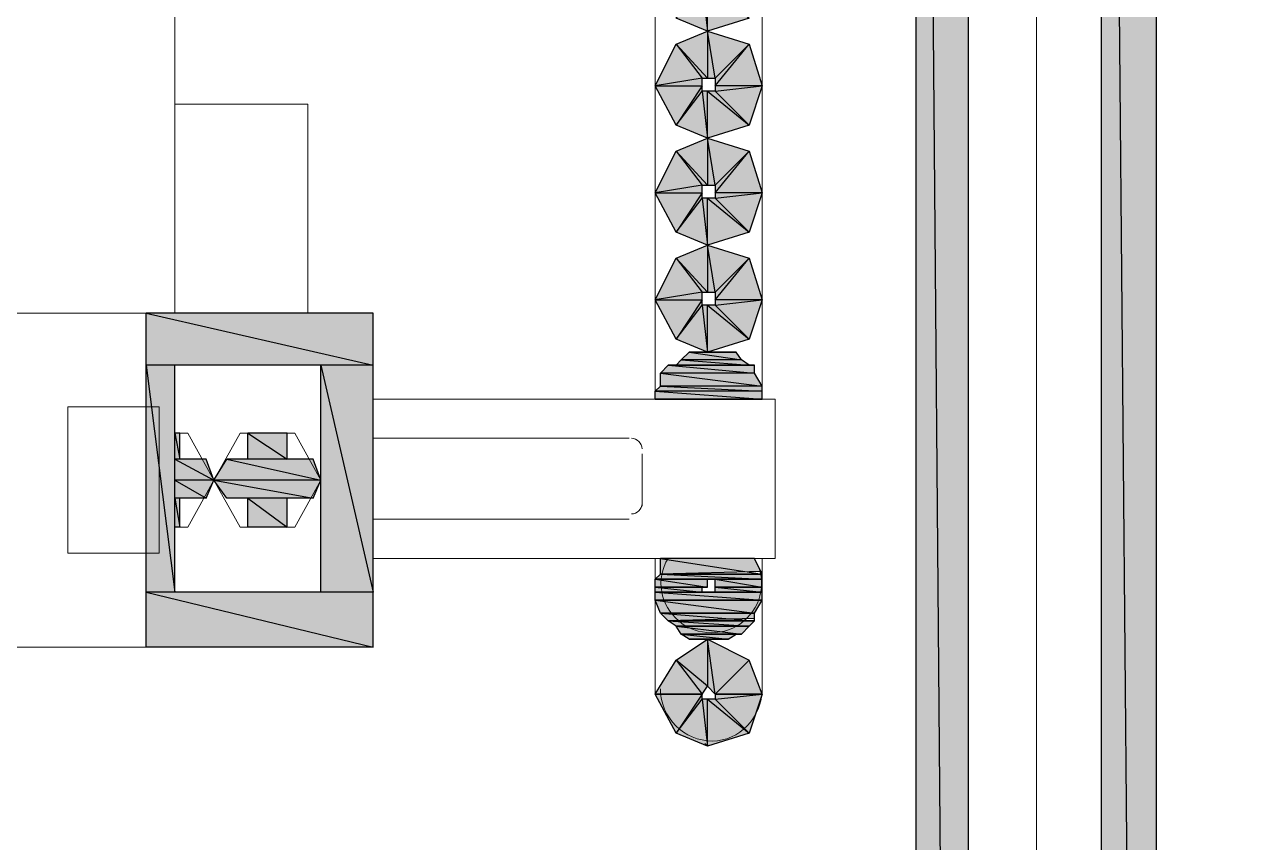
# Model space of a CAD drawing. Header units: millimetres. Extents: x 40 to 176, y -32 to 59.
# Drawn here: x 103.96 to 104.618, y 3.208 to 3.646 of the extents above; entities that cross this region are included whole.
import ezdxf

# ---------------------------------------------------------------- set-up
doc = ezdxf.new("R2010")
doc.units = ezdxf.units.MM
doc.layers.add('15 - Quadro de medição', color=6, linetype='Continuous')

msp = doc.modelspace()

# ---------------------------------------------------------------- hatches: boundary and pattern name
at = {"layer": '15 - Quadro de medição', "true_color": 0x000007}
h = msp.add_hatch(color=7, dxfattribs=at)
h.paths.add_polyline_path([(104.46493, 4.72901), (104.43699, 4.72901), (104.46493, 1.38517)])
h.paths.add_polyline_path([(104.43699, 4.72901), (104.46493, 1.38517), (104.43699, 1.38517)])
h = msp.add_hatch(color=7, dxfattribs=at)
h.paths.add_polyline_path([(104.56549, 4.72901), (104.53616, 4.72901), (104.56549, 1.38517)])
h.paths.add_polyline_path([(104.53616, 4.72901), (104.56549, 1.38517), (104.53616, 1.38517)])
h = msp.add_hatch(color=7, dxfattribs=at)
h.paths.add_polyline_path([(104.3476, 3.64932), (104.32944, 3.66748), (104.35458, 3.67027)])
h.paths.add_polyline_path([(104.32944, 3.66748), (104.35458, 3.67027), (104.32944, 3.67027)])
h.paths.add_polyline_path([(104.35458, 3.67027), (104.32944, 3.67027), (104.3476, 3.69262)])
h.paths.add_polyline_path([(104.32944, 3.67027), (104.3476, 3.69262), (104.32944, 3.67446)])
h.paths.add_polyline_path([(104.3476, 3.69262), (104.32944, 3.67446), (104.32525, 3.6996)])
h.paths.add_polyline_path([(104.32944, 3.67446), (104.32525, 3.6996), (104.32525, 3.67446)])
h.paths.add_polyline_path([(104.32525, 3.6996), (104.32525, 3.67446), (104.30849, 3.69262)])
h.paths.add_polyline_path([(104.32525, 3.67446), (104.30849, 3.69262), (104.32246, 3.67446)])
h.paths.add_polyline_path([(104.30849, 3.69262), (104.32246, 3.67446), (104.29731, 3.67027)])
h.paths.add_polyline_path([(104.32246, 3.67446), (104.29731, 3.67027), (104.32246, 3.67027)])
h.paths.add_polyline_path([(104.29731, 3.67027), (104.32246, 3.67027), (104.30849, 3.64932)])
h.paths.add_polyline_path([(104.32246, 3.67027), (104.30849, 3.64932), (104.32246, 3.66748)])
h.paths.add_polyline_path([(104.30849, 3.64932), (104.32246, 3.66748), (104.32525, 3.64233)])
h.paths.add_polyline_path([(104.32246, 3.66748), (104.32525, 3.64233), (104.32525, 3.66748)])
h.paths.add_polyline_path([(104.32525, 3.64233), (104.32525, 3.66748), (104.3476, 3.64932)])
h.paths.add_polyline_path([(104.32525, 3.66748), (104.3476, 3.64932), (104.32944, 3.66748)])
h = msp.add_hatch(color=7, dxfattribs=at)
h.paths.add_polyline_path([(104.3476, 3.59205), (104.32944, 3.61021), (104.35458, 3.613)])
h.paths.add_polyline_path([(104.32944, 3.61021), (104.35458, 3.613), (104.32944, 3.613)])
h.paths.add_polyline_path([(104.35458, 3.613), (104.32944, 3.613), (104.3476, 3.63535)])
h.paths.add_polyline_path([(104.32944, 3.613), (104.3476, 3.63535), (104.32944, 3.61719)])
h.paths.add_polyline_path([(104.3476, 3.63535), (104.32944, 3.61719), (104.32525, 3.64233)])
h.paths.add_polyline_path([(104.32944, 3.61719), (104.32525, 3.64233), (104.32525, 3.61719)])
h.paths.add_polyline_path([(104.32525, 3.64233), (104.32525, 3.61719), (104.30849, 3.63535)])
h.paths.add_polyline_path([(104.32525, 3.61719), (104.30849, 3.63535), (104.32246, 3.61719)])
h.paths.add_polyline_path([(104.30849, 3.63535), (104.32246, 3.61719), (104.29731, 3.613)])
h.paths.add_polyline_path([(104.32246, 3.61719), (104.29731, 3.613), (104.32246, 3.613)])
h.paths.add_polyline_path([(104.29731, 3.613), (104.32246, 3.613), (104.30849, 3.59205)])
h.paths.add_polyline_path([(104.32246, 3.613), (104.30849, 3.59205), (104.32246, 3.61021)])
h.paths.add_polyline_path([(104.30849, 3.59205), (104.32246, 3.61021), (104.32525, 3.58507)])
h.paths.add_polyline_path([(104.32246, 3.61021), (104.32525, 3.58507), (104.32525, 3.61021)])
h.paths.add_polyline_path([(104.32525, 3.58507), (104.32525, 3.61021), (104.3476, 3.59205)])
h.paths.add_polyline_path([(104.32525, 3.61021), (104.3476, 3.59205), (104.32944, 3.61021)])
h = msp.add_hatch(color=7, dxfattribs=at)
h.paths.add_polyline_path([(104.3476, 3.53478), (104.32944, 3.55294), (104.35458, 3.55574)])
h.paths.add_polyline_path([(104.32944, 3.55294), (104.35458, 3.55574), (104.32944, 3.55574)])
h.paths.add_polyline_path([(104.35458, 3.55574), (104.32944, 3.55574), (104.3476, 3.57808)])
h.paths.add_polyline_path([(104.32944, 3.55574), (104.3476, 3.57808), (104.32944, 3.55993)])
h.paths.add_polyline_path([(104.3476, 3.57808), (104.32944, 3.55993), (104.32525, 3.58507)])
h.paths.add_polyline_path([(104.32944, 3.55993), (104.32525, 3.58507), (104.32525, 3.55993)])
h.paths.add_polyline_path([(104.32525, 3.58507), (104.32525, 3.55993), (104.30849, 3.57808)])
h.paths.add_polyline_path([(104.32525, 3.55993), (104.30849, 3.57808), (104.32246, 3.55993)])
h.paths.add_polyline_path([(104.30849, 3.57808), (104.32246, 3.55993), (104.29731, 3.55574)])
h.paths.add_polyline_path([(104.32246, 3.55993), (104.29731, 3.55574), (104.32246, 3.55574)])
h.paths.add_polyline_path([(104.29731, 3.55574), (104.32246, 3.55574), (104.30849, 3.53478)])
h.paths.add_polyline_path([(104.32246, 3.55574), (104.30849, 3.53478), (104.32246, 3.55294)])
h.paths.add_polyline_path([(104.30849, 3.53478), (104.32246, 3.55294), (104.32525, 3.5278)])
h.paths.add_polyline_path([(104.32246, 3.55294), (104.32525, 3.5278), (104.32525, 3.55294)])
h.paths.add_polyline_path([(104.32525, 3.5278), (104.32525, 3.55294), (104.3476, 3.53478)])
h.paths.add_polyline_path([(104.32525, 3.55294), (104.3476, 3.53478), (104.32944, 3.55294)])
h = msp.add_hatch(color=7, dxfattribs=at)
h.paths.add_polyline_path([(104.3476, 3.47752), (104.32944, 3.49567), (104.35458, 3.49847)])
h.paths.add_polyline_path([(104.32944, 3.49567), (104.35458, 3.49847), (104.32944, 3.49847)])
h.paths.add_polyline_path([(104.35458, 3.49847), (104.32944, 3.49847), (104.3476, 3.52082)])
h.paths.add_polyline_path([(104.32944, 3.49847), (104.3476, 3.52082), (104.32944, 3.50266)])
h.paths.add_polyline_path([(104.3476, 3.52082), (104.32944, 3.50266), (104.32525, 3.5278)])
h.paths.add_polyline_path([(104.32944, 3.50266), (104.32525, 3.5278), (104.32525, 3.50266)])
h.paths.add_polyline_path([(104.32525, 3.5278), (104.32525, 3.50266), (104.30849, 3.52082)])
h.paths.add_polyline_path([(104.32525, 3.50266), (104.30849, 3.52082), (104.32246, 3.50266)])
h.paths.add_polyline_path([(104.30849, 3.52082), (104.32246, 3.50266), (104.29731, 3.49847)])
h.paths.add_polyline_path([(104.32246, 3.50266), (104.29731, 3.49847), (104.32246, 3.49847)])
h.paths.add_polyline_path([(104.29731, 3.49847), (104.32246, 3.49847), (104.30849, 3.47752)])
h.paths.add_polyline_path([(104.32246, 3.49847), (104.30849, 3.47752), (104.32246, 3.49567)])
h.paths.add_polyline_path([(104.30849, 3.47752), (104.32246, 3.49567), (104.32525, 3.47053)])
h.paths.add_polyline_path([(104.32246, 3.49567), (104.32525, 3.47053), (104.32525, 3.49567)])
h.paths.add_polyline_path([(104.32525, 3.47053), (104.32525, 3.49567), (104.3476, 3.47752)])
h.paths.add_polyline_path([(104.32525, 3.49567), (104.3476, 3.47752), (104.32944, 3.49567)])
h = msp.add_hatch(color=7, dxfattribs=at)
h.paths.add_polyline_path([(104.14646, 3.49148), (104.02495, 3.49148), (104.14646, 3.46355)])
h.paths.add_polyline_path([(104.02495, 3.49148), (104.14646, 3.46355), (104.02495, 3.46355)])
h = msp.add_hatch(color=7, dxfattribs=at)
h.paths.add_polyline_path([(104.34061, 3.47053), (104.31547, 3.47053), (104.34341, 3.46634)])
h.paths.add_polyline_path([(104.31547, 3.47053), (104.34341, 3.46634), (104.31128, 3.46634)])
h = msp.add_hatch(color=7, dxfattribs=at)
h.paths.add_polyline_path([(104.04031, 3.46355), (104.02495, 3.46355), (104.04031, 3.34203)])
h.paths.add_polyline_path([(104.02495, 3.46355), (104.04031, 3.34203), (104.02495, 3.34203)])
h = msp.add_hatch(color=7, dxfattribs=at)
h.paths.add_polyline_path([(104.14646, 3.46355), (104.11853, 3.46355), (104.14646, 3.34203)])
h.paths.add_polyline_path([(104.11853, 3.46355), (104.14646, 3.34203), (104.11853, 3.34203)])
h = msp.add_hatch(color=7, dxfattribs=at)
h.paths.add_polyline_path([(104.35039, 3.46355), (104.3043, 3.46355), (104.35039, 3.45936)])
h.paths.add_polyline_path([(104.3043, 3.46355), (104.35039, 3.45936), (104.30011, 3.45936)])
h = msp.add_hatch(color=7, dxfattribs=at)
h.paths.add_polyline_path([(104.34341, 3.46634), (104.31128, 3.46634), (104.3476, 3.46355)])
h.paths.add_polyline_path([(104.31128, 3.46634), (104.3476, 3.46355), (104.30849, 3.46355)])
h = msp.add_hatch(color=7, dxfattribs=at)
h.paths.add_polyline_path([(104.35039, 3.45936), (104.30011, 3.45936), (104.35458, 3.45238)])
h.paths.add_polyline_path([(104.30011, 3.45936), (104.35458, 3.45238), (104.30011, 3.45238)])
h = msp.add_hatch(color=7, dxfattribs=at)
h.paths.add_polyline_path([(104.35458, 3.45238), (104.30011, 3.45238), (104.35458, 3.44958)])
h.paths.add_polyline_path([(104.30011, 3.45238), (104.35458, 3.44958), (104.29731, 3.44958)])
h = msp.add_hatch(color=7, dxfattribs=at)
h.paths.add_polyline_path([(104.35458, 3.44958), (104.29731, 3.44958), (104.35458, 3.44539)])
h.paths.add_polyline_path([(104.29731, 3.44958), (104.35458, 3.44539), (104.29731, 3.44539)])
h.paths.add_polyline_path([(104.35458, 3.44539), (104.29731, 3.44539)])
h.paths.add_polyline_path([(104.29731, 3.44539), (104.35458, 3.44539)])
h = msp.add_hatch(color=7, dxfattribs=at)
h.paths.add_polyline_path([(104.0431, 3.42723), (104.04031, 3.42723), (104.0431, 3.41327)])
h.paths.add_polyline_path([(104.04031, 3.42723), (104.0431, 3.41327), (104.04031, 3.41327)])
h = msp.add_hatch(color=7, dxfattribs=at)
h.paths.add_polyline_path([(104.10037, 3.42723), (104.07942, 3.42723), (104.10037, 3.41327)])
h.paths.add_polyline_path([(104.07942, 3.42723), (104.10037, 3.41327), (104.07942, 3.41327)])
h = msp.add_hatch(color=7, dxfattribs=at)
h.paths.add_polyline_path([(104.05707, 3.41327), (104.04031, 3.41327), (104.06126, 3.40209)])
h.paths.add_polyline_path([(104.04031, 3.41327), (104.06126, 3.40209), (104.04031, 3.40209)])
h = msp.add_hatch(color=7, dxfattribs=at)
h.paths.add_polyline_path([(104.11434, 3.41327), (104.06825, 3.41327), (104.11853, 3.40209)])
h.paths.add_polyline_path([(104.06825, 3.41327), (104.11853, 3.40209), (104.06126, 3.40209)])
h = msp.add_hatch(color=7, dxfattribs=at)
h.paths.add_polyline_path([(104.06126, 3.40209), (104.04031, 3.40209), (104.05707, 3.39231)])
h.paths.add_polyline_path([(104.04031, 3.40209), (104.05707, 3.39231), (104.04031, 3.39231)])
h = msp.add_hatch(color=7, dxfattribs=at)
h.paths.add_polyline_path([(104.11853, 3.40209), (104.06126, 3.40209), (104.11434, 3.39231)])
h.paths.add_polyline_path([(104.06126, 3.40209), (104.11434, 3.39231), (104.06825, 3.39231)])
h = msp.add_hatch(color=7, dxfattribs=at)
h.paths.add_polyline_path([(104.0431, 3.39231), (104.04031, 3.39231), (104.0431, 3.37695)])
h.paths.add_polyline_path([(104.04031, 3.39231), (104.0431, 3.37695), (104.04031, 3.37695)])
h = msp.add_hatch(color=7, dxfattribs=at)
h.paths.add_polyline_path([(104.10037, 3.39231), (104.07942, 3.39231), (104.10037, 3.37695)])
h.paths.add_polyline_path([(104.07942, 3.39231), (104.10037, 3.37695), (104.07942, 3.37695)])
h = msp.add_hatch(color=7, dxfattribs=at)
h.paths.add_polyline_path([(104.35039, 3.36019), (104.30011, 3.36019), (104.35458, 3.35181)])
h.paths.add_polyline_path([(104.30011, 3.36019), (104.35458, 3.35181), (104.30011, 3.35181)])
h.paths.add_polyline_path([(104.35458, 3.35181), (104.30011, 3.35181)])
h.paths.add_polyline_path([(104.30011, 3.35181), (104.35458, 3.35181), (104.35458, 3.35321)])
h = msp.add_hatch(color=7, dxfattribs=at)
h.paths.add_polyline_path([(104.35458, 3.35181), (104.30011, 3.35181), (104.35458, 3.34902)])
h.paths.add_polyline_path([(104.30011, 3.35181), (104.35458, 3.34902), (104.29731, 3.34902)])
h.paths.add_polyline_path([(104.35458, 3.34902), (104.29731, 3.34902)])
h.paths.add_polyline_path([(104.29731, 3.34902), (104.35458, 3.34902)])
h.paths.add_polyline_path([(104.35458, 3.34902), (104.29731, 3.34902)])
h.paths.add_polyline_path([(104.35458, 3.34902), (104.29731, 3.34902)])
h = msp.add_hatch(color=7, dxfattribs=at)
h.paths.add_polyline_path([(104.32525, 3.34902), (104.29731, 3.34902), (104.32525, 3.34482)])
h.paths.add_polyline_path([(104.29731, 3.34902), (104.32525, 3.34482), (104.29731, 3.34482)])
h = msp.add_hatch(color=7, dxfattribs=at)
h.paths.add_polyline_path([(104.35458, 3.34902), (104.32944, 3.34902), (104.35458, 3.34482)])
h.paths.add_polyline_path([(104.32944, 3.34902), (104.35458, 3.34482), (104.32944, 3.34482)])
h = msp.add_hatch(color=7, dxfattribs=at)
h.paths.add_polyline_path([(104.14646, 3.34203), (104.02495, 3.34203), (104.14646, 3.3127)])
h.paths.add_polyline_path([(104.02495, 3.34203), (104.14646, 3.3127), (104.02495, 3.3127)])
h = msp.add_hatch(color=7, dxfattribs=at)
h.paths.add_polyline_path([(104.32246, 3.34482), (104.29731, 3.34482)])
h.paths.add_polyline_path([(104.32246, 3.34482), (104.29731, 3.34482), (104.32525, 3.34482)])
h = msp.add_hatch(color=7, dxfattribs=at)
h.paths.add_polyline_path([(104.32246, 3.34482), (104.29731, 3.34482), (104.32246, 3.34203)])
h.paths.add_polyline_path([(104.29731, 3.34482), (104.32246, 3.34203), (104.29731, 3.34203)])
h.paths.add_polyline_path([(104.32246, 3.34203), (104.29731, 3.34203)])
h.paths.add_polyline_path([(104.29731, 3.34203), (104.32246, 3.34203)])
h = msp.add_hatch(color=7, dxfattribs=at)
h.paths.add_polyline_path([(104.32525, 3.34203), (104.29731, 3.34203)])
h.paths.add_polyline_path([(104.32525, 3.34203), (104.29731, 3.34203), (104.32246, 3.34203)])
h = msp.add_hatch(color=7, dxfattribs=at)
h.paths.add_polyline_path([(104.35458, 3.34203), (104.29731, 3.34203), (104.35458, 3.33784)])
h.paths.add_polyline_path([(104.29731, 3.34203), (104.35458, 3.33784), (104.29731, 3.33784)])
h.paths.add_polyline_path([(104.35458, 3.33784), (104.29731, 3.33784)])
h.paths.add_polyline_path([(104.29731, 3.33784), (104.35458, 3.33784)])
h = msp.add_hatch(color=7, dxfattribs=at)
h.paths.add_polyline_path([(104.35458, 3.34482), (104.32944, 3.34482), (104.35458, 3.34203)])
h.paths.add_polyline_path([(104.32944, 3.34482), (104.35458, 3.34203), (104.32944, 3.34203)])
h.paths.add_polyline_path([(104.35458, 3.34203), (104.32944, 3.34203)])
h.paths.add_polyline_path([(104.32944, 3.34203), (104.35458, 3.34203)])
h = msp.add_hatch(color=7, dxfattribs=at)
h.paths.add_polyline_path([(104.35458, 3.33784), (104.29731, 3.33784), (104.35039, 3.33086)])
h.paths.add_polyline_path([(104.29731, 3.33784), (104.35039, 3.33086), (104.30011, 3.33086)])
h.paths.add_polyline_path([(104.35039, 3.33086), (104.30011, 3.33086)])
h.paths.add_polyline_path([(104.30011, 3.33086), (104.35039, 3.33086)])
h = msp.add_hatch(color=7, dxfattribs=at)
h.paths.add_polyline_path([(104.35039, 3.33086), (104.30011, 3.33086), (104.35039, 3.32667)])
h.paths.add_polyline_path([(104.30011, 3.33086), (104.35039, 3.32667), (104.3043, 3.32667)])
h.paths.add_polyline_path([(104.35039, 3.32667), (104.3043, 3.32667)])
h.paths.add_polyline_path([(104.3043, 3.32667), (104.35039, 3.32667), (104.35039, 3.32806)])
h = msp.add_hatch(color=7, dxfattribs=at)
h.paths.add_polyline_path([(104.35039, 3.32667), (104.3043, 3.32667), (104.3476, 3.32387)])
h.paths.add_polyline_path([(104.3043, 3.32667), (104.3476, 3.32387), (104.30849, 3.32387)])
h.paths.add_polyline_path([(104.3476, 3.32387), (104.30849, 3.32387)])
h.paths.add_polyline_path([(104.30849, 3.32387), (104.3476, 3.32387)])
h = msp.add_hatch(color=7, dxfattribs=at)
h.paths.add_polyline_path([(104.3476, 3.32387), (104.30849, 3.32387), (104.34341, 3.31968)])
h.paths.add_polyline_path([(104.30849, 3.32387), (104.34341, 3.31968), (104.31128, 3.31968)])
h = msp.add_hatch(color=7, dxfattribs=at)
h.paths.add_polyline_path([(104.35458, 3.28756), (104.3476, 3.30572), (104.32944, 3.28756)])
h.paths.add_polyline_path([(104.3476, 3.30572), (104.32944, 3.28756), (104.32525, 3.31689)])
h.paths.add_polyline_path([(104.32944, 3.28756), (104.32525, 3.31689), (104.32525, 3.29175)])
h.paths.add_polyline_path([(104.32525, 3.31689), (104.32525, 3.29175), (104.30849, 3.30572)])
h.paths.add_polyline_path([(104.32525, 3.29175), (104.30849, 3.30572), (104.32246, 3.28756)])
h.paths.add_polyline_path([(104.30849, 3.30572), (104.32246, 3.28756), (104.29731, 3.28756)])
h = msp.add_hatch(color=7, dxfattribs=at)
h.paths.add_polyline_path([(104.34061, 3.31968), (104.33922, 3.31968), (104.31128, 3.31968)])
h.paths.add_polyline_path([(104.34061, 3.31968), (104.31128, 3.31968), (104.34341, 3.31968)])
h = msp.add_hatch(color=7, dxfattribs=at)
h.paths.add_polyline_path([(104.34061, 3.31968), (104.31128, 3.31968), (104.33642, 3.31689)])
h.paths.add_polyline_path([(104.31128, 3.31968), (104.33642, 3.31689), (104.31547, 3.31689)])
h.paths.add_polyline_path([(104.33642, 3.31689), (104.31547, 3.31689)])
h.paths.add_polyline_path([(104.31547, 3.31689), (104.33642, 3.31689)])
h = msp.add_hatch(color=7, dxfattribs=at)
h.paths.add_polyline_path([(104.29731, 3.28756), (104.32246, 3.28756), (104.30849, 3.26661)])
h.paths.add_polyline_path([(104.32246, 3.28756), (104.30849, 3.26661), (104.32246, 3.28476)])
h.paths.add_polyline_path([(104.30849, 3.26661), (104.32246, 3.28476), (104.32525, 3.25962)])
h.paths.add_polyline_path([(104.32246, 3.28476), (104.32525, 3.25962), (104.32525, 3.28476)])
h.paths.add_polyline_path([(104.32525, 3.25962), (104.32525, 3.28476), (104.3476, 3.26661)])
h.paths.add_polyline_path([(104.32525, 3.28476), (104.3476, 3.26661), (104.32944, 3.28476)])
h.paths.add_polyline_path([(104.3476, 3.26661), (104.32944, 3.28476), (104.35458, 3.28756)])
h.paths.add_polyline_path([(104.32944, 3.28476), (104.35458, 3.28756), (104.32944, 3.28756)])

# ---------------------------------------------------------------- linework, layer by layer
at = {"layer": '15 - Quadro de medição', "color": 7, "linetype": 'Continuous', "lineweight": 20, "true_color": 0x000007}
for points in [[(102.64914, 5.09357), (104.50124, 5.09357), (104.50124, 1.38517), (102.64914, 1.38517)], [(104.50124, 5.09357), (106.35334, 5.09357), (106.35334, 1.38517), (104.50124, 1.38517)], [(103.57519, 3.49148), (104.14646, 3.49148), (104.14646, 3.3127), (103.00671, 3.3127), (103.00671, 3.49148)], [(103.98304, 3.36298), (104.03193, 3.36298), (104.03193, 3.4412), (103.98304, 3.4412)], [(104.10456, 3.42723), (104.11853, 3.40209), (104.10456, 3.37695), (104.07523, 3.37695), (104.06126, 3.40209), (104.07523, 3.42723)]]:
    msp.add_lwpolyline(points, close=True, dxfattribs=at)
for points in [[(102.72037, 4.9511), (104.43699, 4.9511), (104.43699, 1.38517), (102.71339, 1.38517), (102.71199, 1.38657), (102.64914, 1.38517)], [(104.56549, 1.38517), (104.56549, 4.94411), (104.56549, 4.94411)], [(104.50124, 4.8645), (104.50124, 1.38517), (102.64914, 1.38517), (102.64914, 4.8645)], [(106.35334, 4.8645), (106.35334, 1.38517), (104.50124, 1.38517), (104.50124, 4.8645)], [(104.43699, 1.38517), (104.46493, 1.38517), (104.46493, 4.72901)], [(104.53616, 4.72901), (104.53616, 1.38517), (104.56549, 1.38517), (104.52219, 1.38517)], [(104.29731, 4.35328), (104.29731, 3.44539), (104.29731, 3.44539)], [(104.35458, 3.44539), (104.35458, 4.35328), (104.35458, 4.35328)], [(104.04031, 3.49148), (104.04031, 3.83509), (104.04031, 3.83509)], [(104.11155, 3.49148), (104.11155, 3.60323), (104.04031, 3.60323)], [(104.02495, 3.49148), (104.02495, 3.3127), (104.02495, 3.3127)], [(104.04031, 3.46355), (104.11853, 3.46355), (104.11853, 3.34203), (104.04031, 3.34203)], [(104.04031, 3.46355), (104.04031, 3.34203), (104.04031, 3.34203)], [(104.14646, 3.44539), (104.36157, 3.44539), (104.36157, 3.36019), (104.14646, 3.36019)], [(104.04031, 3.42723), (104.04729, 3.42723), (104.06126, 3.40209), (104.04729, 3.37695), (104.04031, 3.37695)], [(104.04729, 3.42723), (104.0431, 3.42723), (104.0431, 3.41327)], [(104.07942, 3.42723), (104.07942, 3.41327), (104.07942, 3.41327)], [(104.10037, 3.42723), (104.10037, 3.41327), (104.10037, 3.41327)], [(104.28335, 3.42444), (104.14646, 3.42444), (104.14646, 3.42444)], [(104.29033, 3.38812), (104.29033, 3.41606), (104.29033, 3.41606)], [(104.05707, 3.41327), (104.0431, 3.41327), (104.0431, 3.41327)], [(104.07942, 3.41327), (104.06825, 3.41327), (104.06825, 3.41327)], [(104.11434, 3.41327), (104.10037, 3.41327), (104.10037, 3.41327)], [(104.05707, 3.39231), (104.0431, 3.39231), (104.0431, 3.39231)], [(104.0431, 3.39231), (104.0431, 3.37695), (104.0431, 3.37695)], [(104.07942, 3.39231), (104.06825, 3.39231), (104.06825, 3.39231)], [(104.07942, 3.39231), (104.07942, 3.37695), (104.07942, 3.37695)], [(104.10037, 3.39231), (104.10037, 3.37695), (104.10037, 3.37695)], [(104.11434, 3.39231), (104.10037, 3.39231), (104.10037, 3.39231)], [(104.14646, 3.38114), (104.28335, 3.38114), (104.28335, 3.38114)], [(104.29731, 3.36019), (104.29731, 3.28756), (104.29731, 3.28756)], [(104.35458, 3.28756), (104.35458, 3.36019), (104.35458, 3.36019)], [(104.32525, 3.25962), (104.32385, 3.26102), (104.32385, 3.26102)]]:
    msp.add_lwpolyline(points, dxfattribs=at)
at = {"layer": '15 - Quadro de medição', "color": 7, "linetype": 'Continuous', "lineweight": -2, "true_color": 0x000007}
for points in [[(104.46493, 4.72901), (104.43699, 4.72901), (104.46493, 1.38517)], [(104.43699, 4.72901), (104.46493, 1.38517), (104.43699, 1.38517)], [(104.56549, 4.72901), (104.53616, 4.72901), (104.56549, 1.38517)], [(104.53616, 4.72901), (104.56549, 1.38517), (104.53616, 1.38517)], [(104.30849, 3.64932), (104.32246, 3.66748), (104.32525, 3.64233)], [(104.32246, 3.66748), (104.32525, 3.64233), (104.32525, 3.66748)], [(104.32525, 3.64233), (104.32525, 3.66748), (104.3476, 3.64932)], [(104.32525, 3.64233), (104.32525, 3.61719), (104.30849, 3.63535)], [(104.3476, 3.63535), (104.32944, 3.61719), (104.32525, 3.64233)], [(104.32944, 3.61719), (104.32525, 3.64233), (104.32525, 3.61719)], [(104.30849, 3.63535), (104.32246, 3.61719), (104.29731, 3.613)], [(104.32525, 3.61719), (104.30849, 3.63535), (104.32246, 3.61719)], [(104.35458, 3.613), (104.32944, 3.613), (104.3476, 3.63535)], [(104.32944, 3.613), (104.3476, 3.63535), (104.32944, 3.61719)], [(104.32246, 3.61719), (104.29731, 3.613), (104.32246, 3.613)], [(104.29731, 3.613), (104.32246, 3.613), (104.30849, 3.59205)], [(104.32246, 3.613), (104.30849, 3.59205), (104.32246, 3.61021)], [(104.3476, 3.59205), (104.32944, 3.61021), (104.35458, 3.613)], [(104.32944, 3.61021), (104.35458, 3.613), (104.32944, 3.613)], [(104.30849, 3.59205), (104.32246, 3.61021), (104.32525, 3.58507)], [(104.32246, 3.61021), (104.32525, 3.58507), (104.32525, 3.61021)], [(104.32525, 3.58507), (104.32525, 3.61021), (104.3476, 3.59205)], [(104.32525, 3.61021), (104.3476, 3.59205), (104.32944, 3.61021)], [(104.32525, 3.58507), (104.32525, 3.55993), (104.30849, 3.57808)], [(104.3476, 3.57808), (104.32944, 3.55993), (104.32525, 3.58507)], [(104.32944, 3.55993), (104.32525, 3.58507), (104.32525, 3.55993)], [(104.30849, 3.57808), (104.32246, 3.55993), (104.29731, 3.55574)], [(104.32525, 3.55993), (104.30849, 3.57808), (104.32246, 3.55993)], [(104.35458, 3.55574), (104.32944, 3.55574), (104.3476, 3.57808)], [(104.32944, 3.55574), (104.3476, 3.57808), (104.32944, 3.55993)], [(104.32246, 3.55993), (104.29731, 3.55574), (104.32246, 3.55574)], [(104.29731, 3.55574), (104.32246, 3.55574), (104.30849, 3.53478)], [(104.32246, 3.55574), (104.30849, 3.53478), (104.32246, 3.55294)], [(104.30849, 3.53478), (104.32246, 3.55294), (104.32525, 3.5278)], [(104.32246, 3.55294), (104.32525, 3.5278), (104.32525, 3.55294)], [(104.32525, 3.5278), (104.32525, 3.55294), (104.3476, 3.53478)], [(104.32525, 3.55294), (104.3476, 3.53478), (104.32944, 3.55294)], [(104.3476, 3.53478), (104.32944, 3.55294), (104.35458, 3.55574)], [(104.32944, 3.55294), (104.35458, 3.55574), (104.32944, 3.55574)], [(104.32525, 3.5278), (104.32525, 3.50266), (104.30849, 3.52082)], [(104.3476, 3.52082), (104.32944, 3.50266), (104.32525, 3.5278)], [(104.32944, 3.50266), (104.32525, 3.5278), (104.32525, 3.50266)], [(104.30849, 3.52082), (104.32246, 3.50266), (104.29731, 3.49847)], [(104.32525, 3.50266), (104.30849, 3.52082), (104.32246, 3.50266)], [(104.35458, 3.49847), (104.32944, 3.49847), (104.3476, 3.52082)], [(104.32944, 3.49847), (104.3476, 3.52082), (104.32944, 3.50266)], [(104.32246, 3.50266), (104.29731, 3.49847), (104.32246, 3.49847)], [(104.29731, 3.49847), (104.32246, 3.49847), (104.30849, 3.47752)], [(104.32246, 3.49847), (104.30849, 3.47752), (104.32246, 3.49567)], [(104.30849, 3.47752), (104.32246, 3.49567), (104.32525, 3.47053)], [(104.32246, 3.49567), (104.32525, 3.47053), (104.32525, 3.49567)], [(104.32525, 3.47053), (104.32525, 3.49567), (104.3476, 3.47752)], [(104.32525, 3.49567), (104.3476, 3.47752), (104.32944, 3.49567)], [(104.3476, 3.47752), (104.32944, 3.49567), (104.35458, 3.49847)], [(104.32944, 3.49567), (104.35458, 3.49847), (104.32944, 3.49847)], [(104.14646, 3.49148), (104.02495, 3.49148), (104.14646, 3.46355)], [(104.02495, 3.49148), (104.14646, 3.46355), (104.02495, 3.46355)], [(104.31547, 3.47053), (104.34341, 3.46634), (104.31128, 3.46634)], [(104.31827, 3.47053), (104.34061, 3.47053), (104.31547, 3.47053)], [(104.34061, 3.47053), (104.31547, 3.47053), (104.34341, 3.46634)], [(104.32246, 3.47053), (104.33223, 3.47053), (104.31827, 3.47053)], [(104.33223, 3.47053), (104.31827, 3.47053), (104.34061, 3.47053)], [(104.32944, 3.47053), (104.32246, 3.47053), (104.33223, 3.47053)], [(104.04031, 3.46355), (104.02495, 3.46355), (104.04031, 3.34203)], [(104.02495, 3.46355), (104.04031, 3.34203), (104.02495, 3.34203)], [(104.14646, 3.46355), (104.11853, 3.46355), (104.14646, 3.34203)], [(104.11853, 3.46355), (104.14646, 3.34203), (104.11853, 3.34203)], [(104.3043, 3.46355), (104.35039, 3.45936), (104.30011, 3.45936)], [(104.30849, 3.46355), (104.35039, 3.46355), (104.3043, 3.46355)], [(104.35039, 3.46355), (104.3043, 3.46355), (104.35039, 3.45936)], [(104.31128, 3.46634), (104.3476, 3.46355), (104.30849, 3.46355)], [(104.3476, 3.46355), (104.30849, 3.46355), (104.35039, 3.46355)], [(104.34341, 3.46634), (104.31128, 3.46634), (104.3476, 3.46355)], [(104.35039, 3.45936), (104.30011, 3.45936), (104.35458, 3.45238)], [(104.30011, 3.45936), (104.35458, 3.45238), (104.30011, 3.45238)], [(104.30011, 3.45238), (104.35458, 3.44958), (104.29731, 3.44958)], [(104.35458, 3.44958), (104.29731, 3.44958), (104.35458, 3.44539)], [(104.29731, 3.44958), (104.35458, 3.44539), (104.29731, 3.44539)], [(104.35458, 3.45238), (104.30011, 3.45238), (104.35458, 3.44958)], [(104.35458, 3.44539), (104.29731, 3.44539)], [(104.29731, 3.44539), (104.35458, 3.44539), (104.35458, 3.44539)], [(104.0431, 3.42723), (104.04031, 3.42723), (104.0431, 3.41327)], [(104.04031, 3.42723), (104.0431, 3.41327), (104.04031, 3.41327)], [(104.10037, 3.42723), (104.07942, 3.42723), (104.10037, 3.41327)], [(104.07942, 3.42723), (104.10037, 3.41327), (104.07942, 3.41327)], [(104.05707, 3.41327), (104.04031, 3.41327), (104.06126, 3.40209)], [(104.04031, 3.41327), (104.06126, 3.40209), (104.04031, 3.40209)], [(104.06825, 3.41327), (104.11853, 3.40209), (104.06126, 3.40209)], [(104.11434, 3.41327), (104.06825, 3.41327), (104.11853, 3.40209)], [(104.06126, 3.40209), (104.04031, 3.40209), (104.05707, 3.39231)], [(104.04031, 3.40209), (104.05707, 3.39231), (104.04031, 3.39231)], [(104.11853, 3.40209), (104.06126, 3.40209), (104.11434, 3.39231)], [(104.06126, 3.40209), (104.11434, 3.39231), (104.06825, 3.39231)], [(104.0431, 3.39231), (104.04031, 3.39231), (104.0431, 3.37695)], [(104.04031, 3.39231), (104.0431, 3.37695), (104.04031, 3.37695)], [(104.10037, 3.39231), (104.07942, 3.39231), (104.10037, 3.37695)], [(104.07942, 3.39231), (104.10037, 3.37695), (104.07942, 3.37695)], [(104.35039, 3.36019), (104.30011, 3.36019), (104.35458, 3.35181)], [(104.30011, 3.36019), (104.35458, 3.35181), (104.30011, 3.35181)], [(104.30011, 3.35181), (104.35458, 3.34902), (104.29731, 3.34902)], [(104.35458, 3.34902), (104.29731, 3.34902)], [(104.29731, 3.34902), (104.35458, 3.34902), (104.35458, 3.34902)], [(104.35458, 3.34902), (104.35458, 3.34902), (104.29731, 3.34902)], [(104.35458, 3.34902), (104.29731, 3.34902)], [(104.29731, 3.34902), (104.32525, 3.34902), (104.32525, 3.34902)], [(104.32525, 3.34902), (104.32525, 3.34902), (104.29731, 3.34902)], [(104.29731, 3.34902), (104.32525, 3.34902), (104.32525, 3.34902)], [(104.32525, 3.34902), (104.32525, 3.34902), (104.29731, 3.34902)], [(104.32525, 3.34902), (104.29731, 3.34902), (104.32525, 3.34482)], [(104.29731, 3.34902), (104.32525, 3.34482), (104.29731, 3.34482)], [(104.30011, 3.35181), (104.35458, 3.35181), (104.35458, 3.35321)], [(104.35458, 3.35181), (104.30011, 3.35181)], [(104.35458, 3.35181), (104.30011, 3.35181), (104.35458, 3.34902)], [(104.32525, 3.34902), (104.35458, 3.34902), (104.35458, 3.34902)], [(104.35458, 3.34902), (104.35458, 3.34902), (104.32525, 3.34902)], [(104.35458, 3.34902), (104.32525, 3.34902)], [(104.32525, 3.34902), (104.35458, 3.34902), (104.32944, 3.34902)], [(104.35458, 3.34902), (104.32944, 3.34902), (104.35458, 3.34482)], [(104.32944, 3.34902), (104.35458, 3.34482), (104.32944, 3.34482)], [(104.14646, 3.34203), (104.02495, 3.34203), (104.14646, 3.3127)], [(104.02495, 3.34203), (104.14646, 3.3127), (104.02495, 3.3127)], [(104.32246, 3.34482), (104.32246, 3.34482), (104.29731, 3.34482)], [(104.32246, 3.34482), (104.29731, 3.34482), (104.32525, 3.34482)], [(104.29731, 3.34482), (104.32246, 3.34482), (104.32246, 3.34482)], [(104.32246, 3.34482), (104.32246, 3.34482), (104.29731, 3.34482)], [(104.29731, 3.34482), (104.32246, 3.34482), (104.32246, 3.34482)], [(104.32246, 3.34482), (104.32246, 3.34482), (104.29731, 3.34482)], [(104.29731, 3.34482), (104.32246, 3.34482), (104.32246, 3.34482)], [(104.32246, 3.34482), (104.32246, 3.34482), (104.29731, 3.34482)], [(104.29731, 3.34482), (104.32246, 3.34482), (104.32246, 3.34482)], [(104.32246, 3.34482), (104.32246, 3.34482), (104.29731, 3.34482)], [(104.29731, 3.34482), (104.32246, 3.34482), (104.32246, 3.34482)], [(104.32246, 3.34482), (104.32246, 3.34482), (104.29731, 3.34482)], [(104.32246, 3.34482), (104.29731, 3.34482), (104.32246, 3.34203)], [(104.29731, 3.34482), (104.32246, 3.34203), (104.29731, 3.34203)], [(104.32246, 3.34203), (104.29731, 3.34203)], [(104.29731, 3.34203), (104.32246, 3.34203), (104.32246, 3.34203)], [(104.29731, 3.34203), (104.32246, 3.34203), (104.32246, 3.34203)], [(104.32246, 3.34203), (104.32246, 3.34203), (104.29731, 3.34203)], [(104.29731, 3.34203), (104.32246, 3.34203), (104.32246, 3.34203)], [(104.32246, 3.34203), (104.32246, 3.34203), (104.29731, 3.34203)], [(104.32525, 3.34203), (104.32525, 3.34203), (104.29731, 3.34203)], [(104.32525, 3.34203), (104.29731, 3.34203), (104.32246, 3.34203)], [(104.29731, 3.34203), (104.32525, 3.34203), (104.32525, 3.34203)], [(104.32525, 3.34203), (104.32525, 3.34203), (104.29731, 3.34203)], [(104.29731, 3.34203), (104.32525, 3.34203), (104.32525, 3.34203)], [(104.32525, 3.34203), (104.32525, 3.34203), (104.29731, 3.34203)], [(104.29731, 3.34203), (104.32525, 3.34203), (104.32525, 3.34203)], [(104.32525, 3.34203), (104.32525, 3.34203), (104.29731, 3.34203)], [(104.35458, 3.34203), (104.29731, 3.34203), (104.35458, 3.33784)], [(104.29731, 3.34203), (104.35458, 3.33784), (104.29731, 3.33784)], [(104.32944, 3.34203), (104.35458, 3.34203), (104.32525, 3.34203)], [(104.32525, 3.34203), (104.35458, 3.34203), (104.35458, 3.34203)], [(104.35458, 3.34203), (104.35458, 3.34203), (104.32525, 3.34203)], [(104.32944, 3.34482), (104.35458, 3.34482), (104.35458, 3.34482)], [(104.35458, 3.34482), (104.35458, 3.34482), (104.32944, 3.34482)], [(104.32944, 3.34482), (104.35458, 3.34482), (104.35458, 3.34482)], [(104.35458, 3.34482), (104.35458, 3.34482), (104.32944, 3.34482)], [(104.32944, 3.34482), (104.35458, 3.34482), (104.35458, 3.34482)], [(104.35458, 3.34482), (104.35458, 3.34482), (104.32944, 3.34482)], [(104.32944, 3.34482), (104.35458, 3.34482), (104.35458, 3.34482)], [(104.35458, 3.34482), (104.35458, 3.34482), (104.32944, 3.34482)], [(104.35458, 3.34482), (104.32944, 3.34482)], [(104.32944, 3.34482), (104.35458, 3.34482), (104.35458, 3.34482)], [(104.32944, 3.34482), (104.35458, 3.34482), (104.35458, 3.34482)], [(104.35458, 3.34482), (104.35458, 3.34482), (104.32944, 3.34482)], [(104.32944, 3.34482), (104.35458, 3.34482), (104.35458, 3.34482)], [(104.35458, 3.34482), (104.35458, 3.34482), (104.32944, 3.34482)], [(104.35458, 3.34482), (104.32944, 3.34482), (104.35458, 3.34203)], [(104.32944, 3.34482), (104.35458, 3.34203), (104.32944, 3.34203)], [(104.35458, 3.34203), (104.32944, 3.34203)], [(104.32944, 3.34203), (104.35458, 3.34203), (104.35458, 3.34203)], [(104.32944, 3.34203), (104.35458, 3.34203), (104.35458, 3.34203)], [(104.35458, 3.34203), (104.35458, 3.34203), (104.32944, 3.34203)], [(104.32944, 3.34203), (104.35458, 3.34203), (104.35458, 3.34203)], [(104.35458, 3.34203), (104.35458, 3.34203), (104.32944, 3.34203)], [(104.32944, 3.34203), (104.35458, 3.34203), (104.35458, 3.34203)], [(104.35458, 3.34203), (104.35458, 3.34203), (104.32944, 3.34203)], [(104.32944, 3.34203), (104.35458, 3.34203), (104.35458, 3.34203)], [(104.35458, 3.34203), (104.35458, 3.34203), (104.32944, 3.34203)], [(104.35458, 3.34203), (104.32944, 3.34203)], [(104.35458, 3.33784), (104.29731, 3.33784)], [(104.29731, 3.33784), (104.35458, 3.33784), (104.35458, 3.33784)], [(104.35458, 3.33784), (104.29731, 3.33784), (104.35039, 3.33086)], [(104.29731, 3.33784), (104.35039, 3.33086), (104.30011, 3.33086)], [(104.35039, 3.33086), (104.30011, 3.33086)], [(104.30011, 3.33086), (104.35039, 3.33086), (104.35039, 3.33086)], [(104.35039, 3.33086), (104.30011, 3.33086), (104.35039, 3.32667)], [(104.30011, 3.33086), (104.35039, 3.32667), (104.3043, 3.32667)], [(104.3043, 3.32667), (104.35039, 3.32667), (104.35039, 3.32806)], [(104.35039, 3.32667), (104.3043, 3.32667)], [(104.35039, 3.32667), (104.3043, 3.32667), (104.3476, 3.32387)], [(104.3043, 3.32667), (104.3476, 3.32387), (104.30849, 3.32387)], [(104.3476, 3.32387), (104.30849, 3.32387)], [(104.30849, 3.32387), (104.3476, 3.32387), (104.3476, 3.32387)], [(104.3476, 3.32387), (104.30849, 3.32387), (104.34341, 3.31968)], [(104.30849, 3.32387), (104.34341, 3.31968), (104.31128, 3.31968)], [(104.32525, 3.31689), (104.32525, 3.29175), (104.30849, 3.30572)], [(104.34061, 3.31968), (104.33922, 3.31968), (104.31128, 3.31968)], [(104.34061, 3.31968), (104.31128, 3.31968), (104.34341, 3.31968)], [(104.34061, 3.31968), (104.31128, 3.31968), (104.33642, 3.31689)], [(104.31128, 3.31968), (104.33642, 3.31689), (104.31547, 3.31689)], [(104.33642, 3.31689), (104.31547, 3.31689)], [(104.31547, 3.31689), (104.33642, 3.31689), (104.33642, 3.31689)], [(104.33642, 3.31689), (104.31547, 3.31689), (104.33223, 3.31689)], [(104.31547, 3.31689), (104.33223, 3.31689), (104.32246, 3.31689)], [(104.33223, 3.31689), (104.32246, 3.31689), (104.32525, 3.31689)], [(104.32246, 3.31689), (104.33223, 3.31689), (104.33223, 3.31689)], [(104.33223, 3.31689), (104.33223, 3.31689), (104.32246, 3.31689)], [(104.3476, 3.30572), (104.32944, 3.28756), (104.32525, 3.31689)], [(104.32944, 3.28756), (104.32525, 3.31689), (104.32525, 3.29175)], [(104.30849, 3.30572), (104.32246, 3.28756), (104.29731, 3.28756)], [(104.32525, 3.29175), (104.30849, 3.30572), (104.32246, 3.28756)], [(104.35458, 3.28756), (104.3476, 3.30572), (104.32944, 3.28756)], [(104.29731, 3.28756), (104.32246, 3.28756), (104.30849, 3.26661)], [(104.32246, 3.28756), (104.30849, 3.26661), (104.32246, 3.28476)], [(104.30849, 3.26661), (104.32246, 3.28476), (104.32525, 3.25962)], [(104.32246, 3.28476), (104.32525, 3.25962), (104.32525, 3.28476)], [(104.32525, 3.25962), (104.32525, 3.28476), (104.3476, 3.26661)], [(104.32525, 3.28476), (104.3476, 3.26661), (104.32944, 3.28476)], [(104.3476, 3.26661), (104.32944, 3.28476), (104.35458, 3.28756)], [(104.32944, 3.28476), (104.35458, 3.28756), (104.32944, 3.28756)]]:
    msp.add_lwpolyline(points, close=True, dxfattribs=at)
at = {"layer": '15 - Quadro de medição', "color": 7, "linetype": 'Continuous', "lineweight": 20, "true_color": 0x000007}
for points, knots in [([(104.11434, 4.16891), (104.11434, 4.46503), (103.87549, 4.70387), (103.58078, 4.70387), (103.58078, 4.70387), (103.28466, 4.70387), (103.04582, 4.46503), (103.04582, 4.16891), (103.04582, 4.16891), (103.04582, 3.8742), (103.28466, 3.63535), (103.58078, 3.63535), (103.58078, 3.63535), (103.87549, 3.63535), (104.11434, 3.8742), (104.11434, 4.16891)], [0, 0, 0, 0, 0.0625, 0.0625, 0.0625, 0.062501, 0.125, 0.125, 0.125, 0.125001, 0.1875, 0.1875, 0.1875, 0.187501, 1, 1, 1, 1]), ([(103.31958, 4.67594), (103.08493, 4.55581), (102.96341, 4.29043), (103.02626, 4.03482), (103.02626, 4.03482), (103.08772, 3.77922), (103.31679, 3.59904), (103.58078, 3.59904), (103.58078, 3.59904), (103.84337, 3.59904), (104.07244, 3.77922), (104.13389, 4.03482), (104.13389, 4.03482), (104.19675, 4.29043), (104.07523, 4.55581), (103.84197, 4.67594)], [0, 0, 0, 0, 0.0625, 0.0625, 0.0625, 0.062501, 0.125, 0.125, 0.125, 0.125001, 0.1875, 0.1875, 0.1875, 0.187501, 1, 1, 1, 1]), ([(104.3043, 3.36019), (104.29731, 3.34902), (104.30011, 3.33505), (104.30989, 3.32667), (104.30989, 3.32667), (104.31966, 3.31829), (104.33503, 3.31829), (104.3448, 3.32667), (104.3448, 3.32667), (104.35458, 3.33505), (104.35738, 3.34902), (104.35039, 3.36019)], [0, 0, 0, 0, 0.083333, 0.083333, 0.083333, 0.083334, 0.166667, 0.166667, 0.166667, 0.166668, 1, 1, 1, 1])]:
    msp.add_open_spline(points, degree=3, knots=knots, dxfattribs=at)
for points in [[(104.29033, 3.41885), (104.29033, 3.42165), (104.28754, 3.42444), (104.28474, 3.42444)], [(104.28474, 3.38393), (104.28754, 3.38393), (104.29033, 3.38673), (104.29033, 3.38952)], [(104.30011, 3.29035), (104.30011, 3.27499), (104.31268, 3.26242), (104.32804, 3.26242)], [(104.32804, 3.26242), (104.34201, 3.26242), (104.35458, 3.27499), (104.35458, 3.29035)]]:
    msp.add_open_spline(points, degree=3, dxfattribs=at)

doc.saveas('drawing.dxf')
